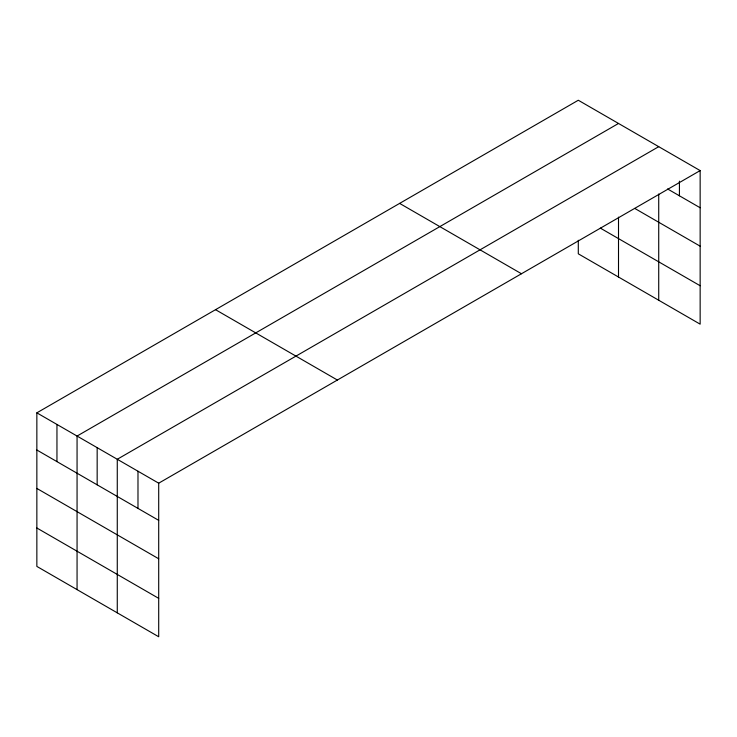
<?xml version="1.0" encoding="UTF-8"?>
<svg xmlns="http://www.w3.org/2000/svg" width="737" height="737" viewBox="0 0 737 737"><rect width="100%" height="100%" fill="white"/><g stroke="black" fill="none" stroke-linecap="round" stroke-linejoin="round"><path stroke-width="1.11" d="M658.721 194.006L658.721 300.245M578.296 240.253L578.296 253.814L700.15 324.16L700.15 170.588L578.296 100.241L36.85 412.84L36.85 566.412L158.704 636.759L158.704 483.186L36.85 412.84M618.509 123.457L77.063 436.055L77.063 589.628M658.721 146.672L117.275 459.271L117.275 612.843M158.704 483.186L700.15 170.588M667.602 188.967L700.15 207.76M634.787 208.433L700.15 246.176M600.323 228.111L700.15 285.744M399.62 203.394L521.474 273.749M215.526 309.678L337.38 380.034M36.85 450.012L158.704 520.359M36.85 488.428L158.704 558.775M36.85 527.996L158.704 598.352M679.431 181.155L679.431 195.802M618.509 217.129L618.509 277.029M137.985 471.229L137.985 508.401M97.164 447.663L97.164 484.835M56.952 424.448L56.952 461.62"/></g></svg>
